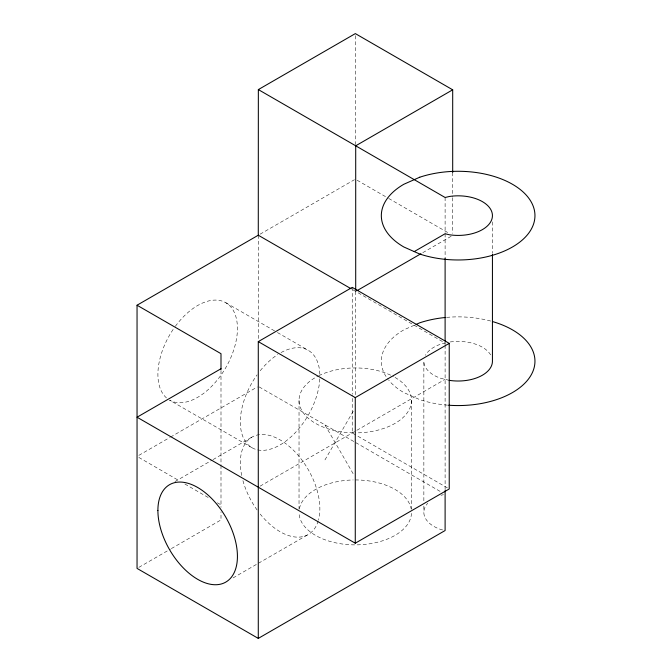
<?xml version="1.0" encoding="UTF-8"?>
<svg xmlns="http://www.w3.org/2000/svg" width="672" height="672" viewBox="0 0 672 672"><rect width="100%" height="100%" fill="white"/><g stroke="black" fill="none" stroke-linecap="round" stroke-linejoin="round"><path stroke-width="0.5" stroke-dasharray="3.36 2.52" d="M324.962 459.908L353.707 410.399M260.098 234.175L354.43 179.718M422.78 252.672L451.786 235.922M138.852 455.364L169.613 437.606M170.52 437.086L257.376 386.938M174.98 481.564L212.125 460.118M213.032 459.598L251.983 437.111M260.089 486.167L445.108 379.344M138.852 567.361L170.444 549.125M171.352 548.596L220.996 519.935L220.996 511.904M233.033 577.928L308.221 534.509M414.246 325.248L403.83 329.86A76.81 44.344 0 0 0 388.105 379.428M441 495.264L443.461 494.676M449.266 380.344L441 378.361A34.289 19.799 0 0 1 423.856 361.217L423.856 501.908M442.638 529.948L441 529.553A34.289 19.799 0 0 1 427.728 503.261M357.134 180.23L387.786 197.929M388.693 198.45L449.089 233.318M353.002 289.842L445.108 343.09L441 344.072A34.289 19.799 0 0 0 425.435 355.27M225.784 302.719L276.511 332.01M277.418 332.531L308.221 350.314M447.418 487.914L352.237 432.961L352.237 395.254M259.182 386.938L353.9 441.554M251.983 447.72L169.546 400.117A56.238 32.466 -60 0 0 224.162 370.364A56.238 32.466 -60 0 0 228.757 304.844A56.238 32.466 -60 0 0 174.661 327.247M138.852 457.456L178.567 480.388M184.892 484.033L208.362 497.582M217.392 502.799L220.996 504.882M355.706 442.588L440.597 491.669M324.962 424.914L353.707 474.692M492.433 221.911L492.433 253.336M452.693 172.561L452.693 196.644M452.693 197.694L452.693 233.31M445.108 197.492L445.108 233.108M445.108 233.755L445.108 258.25M445.108 341.636L445.108 344.778M445.108 345.19L445.108 490.081M423.856 506.108L423.856 512.408M411.508 400.411L411.508 509.267M355.706 291.396L355.706 395.346M355.337 35.692L355.337 144.631M352.237 287.372L352.237 394.204M299.032 400.411L299.032 509.267M258.283 235.225L258.283 340.217M220.996 370.49L220.996 464.982M220.996 465.335L220.996 507.335M166.471 397.908A56.238 32.466 -60 0 1 174.056 328.104M411.482 513.349A56.238 32.466 0 0 1 354.463 544.874A56.238 32.466 0 0 1 299.032 512.408M299.41 508.645A56.238 32.466 0 0 1 353.186 479.959M355.27 479.942A56.238 32.466 0 0 1 411.13 508.645M395.035 377.454A56.238 32.466 0 0 1 407.224 412.843A56.238 32.466 0 0 1 355.27 432.886M353.186 432.86A56.238 32.466 0 0 1 302.333 411.365A56.238 32.466 0 0 1 317.965 376.118M318.822 375.69A56.238 32.466 0 0 1 393.414 376.555M318.234 520.859A56.238 32.466 60 0 1 260.224 514.097M257.099 509.981A56.238 32.466 60 0 1 242.567 479.296M241.693 475.516A56.238 32.466 60 0 1 280.106 439.891A56.238 32.466 60 0 1 318.511 519.868M281.039 352.573A56.238 32.466 -60 0 1 319.855 374.976M319.796 378.857A56.238 32.466 -60 0 1 260.795 450.307A56.238 32.466 -60 0 1 257.099 374.842M260.224 370.726A56.238 32.466 -60 0 1 277.712 354.564M450.232 341.956A34.289 19.799 0 0 1 491.266 356.093M447.594 405.14A76.81 44.344 0 0 1 419.74 399.622L403.83 392.574A76.81 44.344 0 0 1 388.752 380.234M446.536 317.377A76.81 44.344 0 0 1 490.938 321.115"/><path stroke-width="1.01" d="M445.108 490.636L445.108 530.536L258.283 638.4L137.046 568.403L137.046 305.222L258.283 235.225L258.35 89.594L355.337 33.6L452.693 89.813L452.693 172.561M452.693 89.813L355.706 145.807L258.35 89.594M258.283 638.4L258.283 341.62L352.237 287.372L449.232 343.367L449.232 488.956L355.27 543.203L137.046 417.211L220.996 368.743M414.221 251.588L445.108 233.755L449.266 234.746A34.289 19.799 0 0 0 492.433 215.628A34.289 19.799 0 0 0 449.266 196.501L445.108 197.492L355.706 145.807L355.706 290.354M356.614 290.875L420.974 253.722M258.283 341.62L355.27 397.614L449.232 343.367M416.077 324.433L419.74 322.812A76.81 44.344 0 0 1 445.486 317.478M258.283 235.225L351.196 288.8M137.046 305.222L220.996 353.69L220.996 369.44M492.433 254.377L492.433 361.217A34.289 19.799 0 0 1 449.266 380.344M445.108 258.25L445.108 340.99M355.27 397.614L355.27 543.203M492.845 321.653A76.81 44.344 0 0 1 531.602 374.17A76.81 44.344 0 0 1 448.644 405.224M419.74 177.223L403.83 184.271A76.81 44.344 0 0 0 403.83 246.985L419.74 254.033A76.81 44.344 0 0 0 534.954 215.628A76.81 44.344 0 0 0 419.74 177.223M157.895 510.451A56.238 32.466 60 0 0 217.543 584.648A56.238 32.466 60 0 0 217.543 505.117A56.238 32.466 60 0 0 157.895 510.451"/></g></svg>
